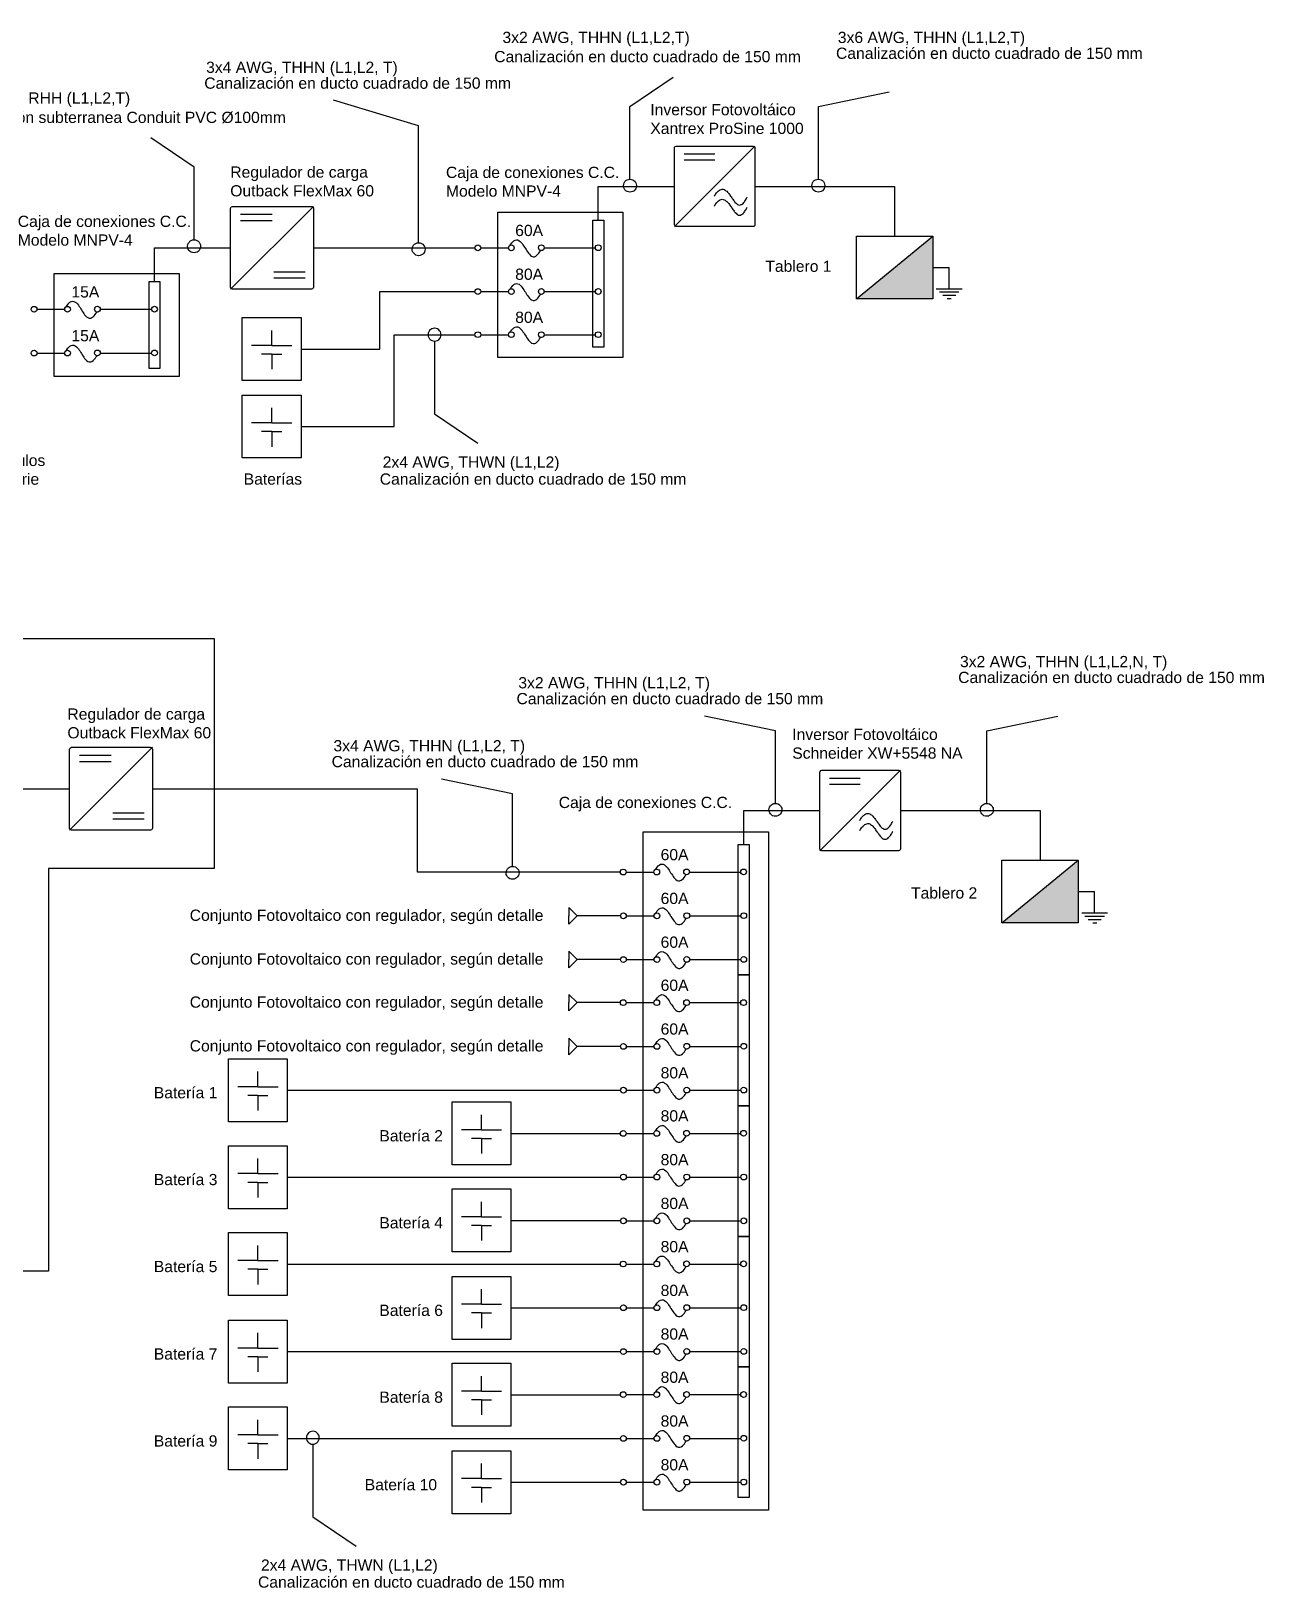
# Model space of a CAD drawing. Header units: millimetres. Extents: x 3770.3 to 3784.9, y 603.9 to 615.
# Drawn here: x 3776.09 to 3784.88, y 603.92 to 615.01 of the extents above; entities that cross this region are included whole.
import ezdxf
from ezdxf.enums import TextEntityAlignment as Align

# ---------------------------------------------------------------- set-up
doc = ezdxf.new("R2010")
doc.units = ezdxf.units.MM
doc.linetypes.add('ACAD_ISO03W100', pattern=[30, 12, -18])
doc.layers.add('A-SIMB GENERAL', color=6, linetype='Continuous')
doc.layers.add('A-TEXTO', color=4, linetype='Continuous')
doc.styles.get("Standard").update_dxf_attribs({"font": 'arial.ttf'})

# ---------------------------------------------------------------- blocks, each defined once
blk = doc.blocks.new('SIMBOLOGÍA TOMACORRIENTES$0$SIMBOLOGÍA TOMACORRIENTES$0$VARILLA DE TIERRA')
for p, q in [((-0.3, 0), (0.3, 0)), ((-0.225, -0.075), (0.225, -0.075)), ((-0.15, -0.15), (0.15, -0.15))]:
    blk.add_line(p, q)

msp = doc.modelspace()

# ---------------------------------------------------------------- hatches: boundary and pattern name
at = {"layer": 'A-SIMB GENERAL'}
h = msp.add_hatch(color=256, dxfattribs=at)
h.dxf.hatch_style = 1
h.paths.add_polyline_path([(3781.977, 613.106), (3782.521, 613.106), (3782.521, 613.553)])
h = msp.add_hatch(color=256, dxfattribs=at)
h.dxf.hatch_style = 1
h.paths.add_polyline_path([(3783.014, 608.657), (3783.558, 608.657), (3783.558, 609.104)])

# ---------------------------------------------------------------- linework, layer by layer
at = {"color": 3, "linetype": 'ACAD_ISO03W100'}
msp.add_lwpolyline([(3774.387, 606.176), (3770.251, 606.176), (3770.251, 610.685), (3777.397, 610.685), (3777.397, 609.046), (3776.217, 609.046), (3776.217, 606.176)], close=True, dxfattribs=at)
at = {"layer": 'A-SIMB GENERAL'}
for p, q in [((3781.253, 613.907), (3782.249, 613.907)), ((3782.249, 613.907), (3782.249, 613.553)), ((3781.977, 613.106), (3782.521, 613.553)), ((3778.105, 613.469), (3779.257, 613.469)), ((3779.298, 613.469), (3779.496, 613.469)), ((3779.75, 613.469), (3780.115, 613.469)), ((3778.579, 612.747), (3778.579, 613.157)), ((3778.579, 613.157), (3779.257, 613.157)), ((3779.298, 613.157), (3779.496, 613.157)), ((3779.75, 613.157), (3780.115, 613.157)), ((3776.133, 613.031), (3776.331, 613.031)), ((3776.586, 613.031), (3776.951, 613.031)), ((3777.808, 612.773), (3777.808, 612.88)), ((3778.681, 612.196), (3778.681, 612.85)), ((3778.681, 612.85), (3779.257, 612.85)), ((3779.298, 612.85), (3779.496, 612.85)), ((3779.75, 612.85), (3780.115, 612.85)), ((3776.133, 612.719), (3776.331, 612.719)), ((3776.586, 612.719), (3776.951, 612.719)), ((3777.808, 612.773), (3777.664, 612.773)), ((3777.808, 612.773), (3777.951, 612.773)), ((3778.017, 612.747), (3778.579, 612.747)), ((3777.808, 612.711), (3777.736, 612.711)), ((3777.808, 612.711), (3777.879, 612.711)), ((3777.808, 612.711), (3777.808, 612.603)), ((3777.808, 612.221), (3777.808, 612.329)), ((3777.808, 612.221), (3777.664, 612.221)), ((3777.808, 612.221), (3777.951, 612.221)), ((3778.017, 612.196), (3778.579, 612.196)), ((3778.579, 612.196), (3778.681, 612.196)), ((3777.808, 612.159), (3777.736, 612.159)), ((3777.808, 612.159), (3777.879, 612.159)), ((3777.808, 612.159), (3777.808, 612.051)), ((3776.957, 609.613), (3778.848, 609.613)), ((3778.848, 609.02), (3778.848, 609.613)), ((3782.29, 609.458), (3783.286, 609.458)), ((3783.286, 609.458), (3783.286, 609.104)), ((3783.014, 608.657), (3783.558, 609.104)), ((3780.293, 609.02), (3778.848, 609.02)), ((3780.334, 609.02), (3780.532, 609.02)), ((3780.787, 609.02), (3781.152, 609.02)), ((3779.986, 608.708), (3779.927, 608.767)), ((3779.927, 608.767), (3779.927, 608.708)), ((3779.986, 608.708), (3779.927, 608.649)), ((3779.927, 608.649), (3779.927, 608.708)), ((3780.294, 608.708), (3779.986, 608.708)), ((3780.335, 608.708), (3780.533, 608.708)), ((3780.788, 608.708), (3781.153, 608.708)), ((3779.986, 608.396), (3779.927, 608.455)), ((3779.927, 608.455), (3779.927, 608.396)), ((3779.986, 608.396), (3779.927, 608.337)), ((3779.927, 608.337), (3779.927, 608.396)), ((3780.294, 608.396), (3779.986, 608.396)), ((3780.335, 608.396), (3780.533, 608.396)), ((3780.788, 608.396), (3781.153, 608.396)), ((3779.986, 608.089), (3779.927, 608.147)), ((3779.927, 608.147), (3779.927, 608.089)), ((3779.986, 608.089), (3779.927, 608.03)), ((3779.927, 608.03), (3779.927, 608.089)), ((3780.294, 608.089), (3779.986, 608.089)), ((3780.334, 608.089), (3780.532, 608.089)), ((3780.787, 608.089), (3781.152, 608.089)), ((3779.986, 607.777), (3779.927, 607.836)), ((3779.927, 607.836), (3779.927, 607.777)), ((3779.986, 607.777), (3779.927, 607.718)), ((3779.927, 607.718), (3779.927, 607.777)), ((3780.294, 607.777), (3779.986, 607.777)), ((3780.335, 607.777), (3780.533, 607.777)), ((3780.788, 607.777), (3781.153, 607.777)), ((3777.709, 607.49), (3777.709, 607.597)), ((3777.709, 607.49), (3777.565, 607.49)), ((3777.709, 607.428), (3777.637, 607.428)), ((3777.709, 607.49), (3777.853, 607.49)), ((3777.709, 607.428), (3777.781, 607.428)), ((3777.709, 607.428), (3777.709, 607.32)), ((3777.918, 607.464), (3780.294, 607.464)), ((3780.335, 607.465), (3780.533, 607.465)), ((3780.788, 607.465), (3781.153, 607.465)), ((3779.304, 607.182), (3779.304, 607.29)), ((3779.304, 607.182), (3779.16, 607.182)), ((3779.304, 607.182), (3779.447, 607.182)), ((3779.304, 607.12), (3779.232, 607.12)), ((3779.304, 607.12), (3779.375, 607.12)), ((3779.304, 607.12), (3779.304, 607.013)), ((3779.513, 607.157), (3780.293, 607.157)), ((3780.334, 607.157), (3780.532, 607.157)), ((3780.787, 607.157), (3781.152, 607.157)), ((3777.709, 606.87), (3777.709, 606.978)), ((3777.709, 606.87), (3777.565, 606.87)), ((3777.709, 606.87), (3777.853, 606.87)), ((3777.918, 606.845), (3780.294, 606.845)), ((3780.335, 606.846), (3780.533, 606.846)), ((3780.788, 606.846), (3781.153, 606.846)), ((3777.709, 606.808), (3777.637, 606.808)), ((3777.709, 606.808), (3777.781, 606.808)), ((3777.709, 606.808), (3777.709, 606.701)), ((3779.304, 606.563), (3779.304, 606.67)), ((3779.304, 606.563), (3779.16, 606.563)), ((3779.304, 606.563), (3779.447, 606.563)), ((3779.513, 606.537), (3780.293, 606.537)), ((3780.335, 606.534), (3780.533, 606.534)), ((3780.788, 606.534), (3781.153, 606.534)), ((3779.304, 606.501), (3779.232, 606.501)), ((3779.304, 606.501), (3779.375, 606.501)), ((3779.304, 606.501), (3779.304, 606.393)), ((3777.709, 606.251), (3777.709, 606.358)), ((3777.709, 606.251), (3777.565, 606.251)), ((3777.709, 606.189), (3777.637, 606.189)), ((3777.709, 606.251), (3777.853, 606.251)), ((3777.709, 606.189), (3777.781, 606.189)), ((3777.709, 606.189), (3777.709, 606.081)), ((3777.918, 606.225), (3780.294, 606.225)), ((3780.334, 606.226), (3780.532, 606.226)), ((3780.787, 606.226), (3781.152, 606.226)), ((3779.304, 605.939), (3779.304, 606.047)), ((3779.304, 605.939), (3779.16, 605.939)), ((3779.304, 605.877), (3779.232, 605.877)), ((3779.304, 605.939), (3779.447, 605.939)), ((3779.304, 605.877), (3779.375, 605.877)), ((3779.304, 605.877), (3779.304, 605.769)), ((3779.513, 605.914), (3780.293, 605.914)), ((3780.335, 605.914), (3780.533, 605.914)), ((3780.788, 605.914), (3781.153, 605.914)), ((3777.709, 605.627), (3777.709, 605.735)), ((3777.709, 605.627), (3777.565, 605.627)), ((3777.709, 605.627), (3777.853, 605.627)), ((3777.709, 605.565), (3777.637, 605.565)), ((3777.709, 605.565), (3777.781, 605.565)), ((3777.709, 605.565), (3777.709, 605.458)), ((3777.918, 605.602), (3780.294, 605.602)), ((3780.335, 605.602), (3780.533, 605.602)), ((3780.788, 605.602), (3781.153, 605.602)), ((3779.304, 605.319), (3779.304, 605.427)), ((3779.304, 605.319), (3779.16, 605.319)), ((3779.304, 605.319), (3779.447, 605.319)), ((3779.513, 605.294), (3780.293, 605.294)), ((3780.334, 605.295), (3780.532, 605.295)), ((3780.787, 605.295), (3781.152, 605.295)), ((3779.304, 605.258), (3779.232, 605.258)), ((3779.304, 605.258), (3779.375, 605.258)), ((3779.304, 605.258), (3779.304, 605.15)), ((3777.709, 605.008), (3777.709, 605.115)), ((3777.709, 605.008), (3777.565, 605.008)), ((3777.709, 605.008), (3777.853, 605.008)), ((3777.918, 604.982), (3780.294, 604.982)), ((3780.335, 604.983), (3780.533, 604.983)), ((3780.788, 604.983), (3781.153, 604.983)), ((3777.709, 604.946), (3777.637, 604.946)), ((3777.709, 604.946), (3777.781, 604.946)), ((3777.709, 604.946), (3777.709, 604.838)), ((3779.304, 604.696), (3779.304, 604.803)), ((3779.304, 604.696), (3779.16, 604.696)), ((3779.304, 604.634), (3779.232, 604.634)), ((3779.304, 604.696), (3779.447, 604.696)), ((3779.304, 604.634), (3779.375, 604.634)), ((3779.304, 604.634), (3779.304, 604.526)), ((3779.513, 604.67), (3780.294, 604.67)), ((3780.335, 604.671), (3780.533, 604.671)), ((3780.788, 604.671), (3781.153, 604.671))]:
    msp.add_line(p, q, dxfattribs=at)
at = {"layer": 'A-SIMB GENERAL', "color": 250, "linetype": 'Continuous'}
for p, q in [((3782.521, 613.33), (3782.638, 613.33)), ((3782.638, 613.175), (3782.638, 613.33)), ((3783.558, 608.88), (3783.675, 608.88)), ((3783.675, 608.726), (3783.675, 608.88))]:
    msp.add_line(p, q, dxfattribs=at)
at = {"layer": 'A-SIMB GENERAL'}
for points in [[(3780.136, 613.666), (3780.136, 613.907), (3780.679, 613.907)], [(3780.097, 613.047), (3780.097, 613.666), (3780.175, 613.666), (3780.175, 613.047)], [(3776.972, 613.228), (3776.972, 613.469), (3777.514, 613.469)], [(3782.652, 613.105), (3782.624, 613.105)], [(3780.175, 613.047), (3780.175, 612.761), (3780.097, 612.761), (3780.097, 613.047)], [(3775.409, 609.372), (3775.409, 609.613), (3776.366, 609.613)], [(3781.173, 609.217), (3781.173, 609.458), (3781.716, 609.458)], [(3783.69, 608.656), (3783.661, 608.656)]]:
    msp.add_lwpolyline(points, dxfattribs=at)
for points in [[(3779.42, 613.723), (3780.312, 613.723), (3780.312, 612.687), (3779.42, 612.687)], [(3781.977, 613.553), (3782.521, 613.553), (3782.521, 613.106), (3781.977, 613.106)], [(3776.256, 613.285), (3777.148, 613.285), (3777.148, 612.552), (3776.256, 612.552)], [(3776.933, 613.228), (3777.01, 613.228), (3777.01, 612.609), (3776.933, 612.609)], [(3777.598, 612.972), (3778.017, 612.972), (3778.017, 612.523), (3777.598, 612.523)], [(3777.598, 612.42), (3778.017, 612.42), (3778.017, 611.971), (3777.598, 611.971)], [(3780.457, 609.307), (3781.349, 609.307), (3781.349, 604.471), (3780.457, 604.471)], [(3781.134, 609.217), (3781.212, 609.217), (3781.212, 608.286), (3781.134, 608.286)], [(3783.014, 609.104), (3783.558, 609.104), (3783.558, 608.657), (3783.014, 608.657)], [(3781.134, 608.286), (3781.212, 608.286), (3781.212, 607.354), (3781.134, 607.354)], [(3777.5, 607.689), (3777.918, 607.689), (3777.918, 607.24), (3777.5, 607.24)], [(3779.094, 607.381), (3779.513, 607.381), (3779.513, 606.932), (3779.094, 606.932)], [(3781.134, 607.354), (3781.212, 607.354), (3781.212, 606.423), (3781.134, 606.423)], [(3777.5, 607.069), (3777.918, 607.069), (3777.918, 606.62), (3777.5, 606.62)], [(3779.094, 606.762), (3779.513, 606.762), (3779.513, 606.313), (3779.094, 606.313)], [(3777.5, 606.45), (3777.918, 606.45), (3777.918, 606.001), (3777.5, 606.001)], [(3781.134, 606.423), (3781.212, 606.423), (3781.212, 605.492), (3781.134, 605.492)], [(3779.094, 606.138), (3779.513, 606.138), (3779.513, 605.689), (3779.094, 605.689)], [(3777.5, 605.826), (3777.918, 605.826), (3777.918, 605.377), (3777.5, 605.377)], [(3779.094, 605.519), (3779.513, 605.519), (3779.513, 605.07), (3779.094, 605.07)], [(3781.134, 605.492), (3781.212, 605.492), (3781.212, 604.561), (3781.134, 604.561)], [(3777.5, 605.207), (3777.918, 605.207), (3777.918, 604.758), (3777.5, 604.758)], [(3779.094, 604.895), (3779.513, 604.895), (3779.513, 604.446), (3779.094, 604.446)]]:
    msp.add_lwpolyline(points, close=True, dxfattribs=at)
for points in [[(3780.362, 613.958, 0), (3780.362, 614.476, 0), (3780.362, 614.476, 0), (3780.671, 614.685, 0)], [(3778.855, 613.505, 0), (3778.855, 614.339, 0), (3778.855, 614.339, 0), (3778.247, 614.522, 0)], [(3781.705, 613.958, 0), (3781.705, 614.476, 0), (3781.705, 614.476, 0), (3782.211, 614.581, 0)], [(3777.254, 613.526, 0), (3777.254, 614.044, 0), (3777.254, 614.044, 0), (3776.945, 614.252, 0)], [(3780.679, 613.62, 0), (3781.253, 614.194, 0)], [(3780.748, 614.14, 0), (3780.966, 614.14, 0)], [(3780.748, 614.096, 0), (3780.966, 614.096, 0)], [(3780.962, 613.837, 0), (3780.966, 613.843, 0), (3780.97, 613.849, 0), (3780.975, 613.855, 0), (3780.979, 613.86, 0), (3780.984, 613.866, 0), (3780.989, 613.871, 0), (3780.994, 613.876, 0), (3781, 613.88, 0), (3781.006, 613.883, 0), (3781.013, 613.885, 0), (3781.02, 613.886, 0), (3781.027, 613.886, 0), (3781.034, 613.884, 0), (3781.041, 613.88, 0), (3781.046, 613.876, 0), (3781.052, 613.872, 0), (3781.057, 613.866, 0), (3781.062, 613.861, 0), (3781.066, 613.856, 0), (3781.071, 613.85, 0), (3781.075, 613.844, 0), (3781.079, 613.838, 0), (3781.083, 613.832, 0), (3781.087, 613.826, 0), (3781.091, 613.82, 0), (3781.095, 613.815, 0), (3781.1, 613.809, 0), (3781.104, 613.803, 0), (3781.108, 613.797, 0), (3781.113, 613.792, 0), (3781.118, 613.787, 0), (3781.123, 613.782, 0), (3781.129, 613.778, 0), (3781.136, 613.775, 0), (3781.143, 613.774, 0), (3781.15, 613.775, 0), (3781.157, 613.777, 0), (3781.163, 613.781, 0), (3781.168, 613.786, 0), (3781.173, 613.791, 0), (3781.178, 613.797, 0), (3781.182, 613.802, 0), (3781.186, 613.808, 0), (3781.19, 613.815, 0), (3781.193, 613.821, 0), (3781.196, 613.827, 0), (3781.198, 613.831, 0)], [(3777.514, 613.174, 0), (3778.105, 613.764, 0)], [(3780.962, 613.765, 0), (3780.966, 613.771, 0), (3780.97, 613.777, 0), (3780.975, 613.783, 0), (3780.979, 613.789, 0), (3780.984, 613.794, 0), (3780.989, 613.799, 0), (3780.994, 613.804, 0), (3781, 613.808, 0), (3781.006, 613.811, 0), (3781.013, 613.814, 0), (3781.02, 613.815, 0), (3781.027, 613.814, 0), (3781.034, 613.812, 0), (3781.041, 613.809, 0), (3781.046, 613.804, 0), (3781.052, 613.8, 0), (3781.057, 613.795, 0), (3781.062, 613.789, 0), (3781.066, 613.784, 0), (3781.071, 613.778, 0), (3781.075, 613.772, 0), (3781.079, 613.766, 0), (3781.083, 613.761, 0), (3781.087, 613.755, 0), (3781.091, 613.749, 0), (3781.095, 613.743, 0), (3781.1, 613.737, 0), (3781.104, 613.731, 0), (3781.108, 613.726, 0), (3781.113, 613.72, 0), (3781.118, 613.715, 0), (3781.123, 613.71, 0), (3781.129, 613.706, 0), (3781.136, 613.703, 0), (3781.143, 613.702, 0), (3781.15, 613.703, 0), (3781.157, 613.706, 0), (3781.163, 613.709, 0), (3781.168, 613.714, 0), (3781.173, 613.719, 0), (3781.178, 613.725, 0), (3781.182, 613.731, 0), (3781.186, 613.737, 0), (3781.19, 613.743, 0), (3781.193, 613.749, 0), (3781.196, 613.755, 0), (3781.198, 613.759, 0)], [(3777.585, 613.708, 0), (3777.81, 613.708, 0)], [(3777.585, 613.664, 0), (3777.81, 613.664, 0)], [(3779.508, 613.487, 0), (3779.513, 613.496, 0), (3779.519, 613.504, 0), (3779.526, 613.512, 0), (3779.534, 613.518, 0), (3779.543, 613.524, 0), (3779.552, 613.526, 0), (3779.563, 613.525, 0), (3779.572, 613.52, 0), (3779.58, 613.514, 0), (3779.587, 613.507, 0), (3779.593, 613.499, 0), (3779.599, 613.49, 0), (3779.605, 613.482, 0), (3779.61, 613.473, 0), (3779.616, 613.464, 0), (3779.621, 613.456, 0), (3779.627, 613.447, 0), (3779.633, 613.439, 0), (3779.639, 613.43, 0), (3779.645, 613.423, 0), (3779.653, 613.415, 0), (3779.661, 613.41, 0), (3779.671, 613.406, 0), (3779.681, 613.406, 0), (3779.69, 613.41, 0), (3779.699, 613.416, 0), (3779.706, 613.423, 0), (3779.712, 613.431, 0), (3779.718, 613.439, 0), (3779.724, 613.448, 0), (3779.726, 613.451, 0)], [(3777.823, 613.299, 0), (3778.047, 613.299, 0)], [(3777.823, 613.254, 0), (3778.047, 613.254, 0)], [(3779.508, 613.175, 0), (3779.513, 613.184, 0), (3779.519, 613.192, 0), (3779.526, 613.2, 0), (3779.534, 613.207, 0), (3779.543, 613.212, 0), (3779.552, 613.214, 0), (3779.563, 613.213, 0), (3779.572, 613.209, 0), (3779.58, 613.202, 0), (3779.587, 613.195, 0), (3779.593, 613.187, 0), (3779.599, 613.178, 0), (3779.605, 613.17, 0), (3779.61, 613.161, 0), (3779.616, 613.153, 0), (3779.621, 613.144, 0), (3779.627, 613.135, 0), (3779.633, 613.127, 0), (3779.639, 613.119, 0), (3779.645, 613.111, 0), (3779.653, 613.104, 0), (3779.661, 613.098, 0), (3779.671, 613.094, 0), (3779.681, 613.094, 0), (3779.69, 613.098, 0), (3779.699, 613.104, 0), (3779.706, 613.111, 0), (3779.712, 613.119, 0), (3779.718, 613.127, 0), (3779.724, 613.136, 0), (3779.726, 613.139, 0)], [(3776.343, 613.049, 0), (3776.349, 613.058, 0), (3776.355, 613.066, 0), (3776.362, 613.074, 0), (3776.369, 613.081, 0), (3776.378, 613.086, 0), (3776.388, 613.088, 0), (3776.398, 613.087, 0), (3776.407, 613.082, 0), (3776.415, 613.076, 0), (3776.423, 613.069, 0), (3776.429, 613.061, 0), (3776.435, 613.052, 0), (3776.441, 613.044, 0), (3776.446, 613.035, 0), (3776.452, 613.026, 0), (3776.457, 613.018, 0), (3776.463, 613.009, 0), (3776.468, 613.001, 0), (3776.474, 612.992, 0), (3776.481, 612.985, 0), (3776.488, 612.977, 0), (3776.497, 612.972, 0), (3776.506, 612.968, 0), (3776.517, 612.968, 0), (3776.526, 612.972, 0), (3776.534, 612.978, 0), (3776.542, 612.985, 0), (3776.548, 612.993, 0), (3776.554, 613.001, 0), (3776.56, 613.01, 0), (3776.561, 613.013, 0)], [(3779.508, 612.868, 0), (3779.513, 612.876, 0), (3779.519, 612.885, 0), (3779.526, 612.892, 0), (3779.534, 612.899, 0), (3779.543, 612.904, 0), (3779.552, 612.907, 0), (3779.563, 612.905, 0), (3779.572, 612.901, 0), (3779.58, 612.895, 0), (3779.587, 612.887, 0), (3779.593, 612.879, 0), (3779.599, 612.871, 0), (3779.605, 612.862, 0), (3779.61, 612.854, 0), (3779.616, 612.845, 0), (3779.621, 612.836, 0), (3779.627, 612.828, 0), (3779.633, 612.819, 0), (3779.639, 612.811, 0), (3779.645, 612.803, 0), (3779.653, 612.796, 0), (3779.661, 612.79, 0), (3779.671, 612.787, 0), (3779.681, 612.787, 0), (3779.69, 612.79, 0), (3779.699, 612.796, 0), (3779.706, 612.804, 0), (3779.712, 612.811, 0), (3779.718, 612.82, 0), (3779.724, 612.829, 0), (3779.726, 612.832, 0)], [(3776.343, 612.737, 0), (3776.349, 612.746, 0), (3776.355, 612.754, 0), (3776.362, 612.762, 0), (3776.369, 612.769, 0), (3776.378, 612.774, 0), (3776.388, 612.776, 0), (3776.398, 612.775, 0), (3776.407, 612.771, 0), (3776.415, 612.764, 0), (3776.423, 612.757, 0), (3776.429, 612.749, 0), (3776.435, 612.74, 0), (3776.441, 612.732, 0), (3776.446, 612.723, 0), (3776.452, 612.715, 0), (3776.457, 612.706, 0), (3776.463, 612.697, 0), (3776.468, 612.689, 0), (3776.474, 612.681, 0), (3776.481, 612.673, 0), (3776.488, 612.666, 0), (3776.497, 612.66, 0), (3776.506, 612.656, 0), (3776.517, 612.656, 0), (3776.526, 612.66, 0), (3776.534, 612.666, 0), (3776.542, 612.673, 0), (3776.548, 612.681, 0), (3776.554, 612.689, 0), (3776.56, 612.698, 0), (3776.561, 612.701, 0)], [(3778.969, 612.804, 0), (3778.969, 612.285, 0), (3778.969, 612.285, 0), (3779.278, 612.077, 0)], [(3781.399, 609.509, 0), (3781.399, 610.027, 0), (3781.399, 610.027, 0), (3780.893, 610.132, 0)], [(3782.906, 609.509, 0), (3782.906, 610.027, 0), (3782.906, 610.027, 0), (3783.412, 610.132, 0)], [(3776.366, 609.318, 0), (3776.957, 609.909, 0)], [(3776.437, 609.852, 0), (3776.662, 609.852, 0)], [(3776.437, 609.808, 0), (3776.662, 609.808, 0)], [(3781.716, 609.171, 0), (3782.29, 609.745, 0)], [(3779.525, 609.06, 0), (3779.525, 609.578, 0), (3779.525, 609.578, 0), (3779.019, 609.683, 0)], [(3781.785, 609.69, 0), (3782.003, 609.69, 0)], [(3781.785, 609.647, 0), (3782.003, 609.647, 0)], [(3776.675, 609.443, 0), (3776.899, 609.443, 0)], [(3776.675, 609.399, 0), (3776.899, 609.399, 0)], [(3782, 609.388, 0), (3782.004, 609.394, 0), (3782.008, 609.4, 0), (3782.012, 609.406, 0), (3782.016, 609.411, 0), (3782.021, 609.417, 0), (3782.026, 609.422, 0), (3782.032, 609.426, 0), (3782.037, 609.431, 0), (3782.044, 609.434, 0), (3782.051, 609.436, 0), (3782.058, 609.437, 0), (3782.065, 609.437, 0), (3782.072, 609.434, 0), (3782.078, 609.431, 0), (3782.084, 609.427, 0), (3782.089, 609.422, 0), (3782.094, 609.417, 0), (3782.099, 609.412, 0), (3782.104, 609.406, 0), (3782.108, 609.401, 0), (3782.112, 609.395, 0), (3782.116, 609.389, 0), (3782.121, 609.383, 0), (3782.125, 609.377, 0), (3782.129, 609.371, 0), (3782.133, 609.365, 0), (3782.137, 609.36, 0), (3782.141, 609.354, 0), (3782.146, 609.348, 0), (3782.15, 609.343, 0), (3782.155, 609.338, 0), (3782.161, 609.333, 0), (3782.167, 609.329, 0), (3782.173, 609.326, 0), (3782.18, 609.325, 0), (3782.188, 609.326, 0), (3782.194, 609.328, 0), (3782.2, 609.332, 0), (3782.206, 609.337, 0), (3782.211, 609.342, 0), (3782.215, 609.347, 0), (3782.219, 609.353, 0), (3782.223, 609.359, 0), (3782.227, 609.365, 0), (3782.231, 609.372, 0), (3782.234, 609.378, 0), (3782.236, 609.382, 0)], [(3782, 609.316, 0), (3782.004, 609.322, 0), (3782.008, 609.328, 0), (3782.012, 609.334, 0), (3782.016, 609.339, 0), (3782.021, 609.345, 0), (3782.026, 609.35, 0), (3782.032, 609.355, 0), (3782.037, 609.359, 0), (3782.044, 609.362, 0), (3782.051, 609.364, 0), (3782.058, 609.365, 0), (3782.065, 609.365, 0), (3782.072, 609.363, 0), (3782.078, 609.359, 0), (3782.084, 609.355, 0), (3782.089, 609.351, 0), (3782.094, 609.346, 0), (3782.099, 609.34, 0), (3782.104, 609.335, 0), (3782.108, 609.329, 0), (3782.112, 609.323, 0), (3782.116, 609.317, 0), (3782.121, 609.311, 0), (3782.125, 609.305, 0), (3782.129, 609.3, 0), (3782.133, 609.294, 0), (3782.137, 609.288, 0), (3782.141, 609.282, 0), (3782.146, 609.276, 0), (3782.15, 609.271, 0), (3782.155, 609.266, 0), (3782.161, 609.261, 0), (3782.167, 609.257, 0), (3782.173, 609.254, 0), (3782.18, 609.253, 0), (3782.188, 609.254, 0), (3782.194, 609.256, 0), (3782.2, 609.26, 0), (3782.206, 609.265, 0), (3782.211, 609.27, 0), (3782.215, 609.276, 0), (3782.219, 609.281, 0), (3782.223, 609.287, 0), (3782.227, 609.294, 0), (3782.231, 609.3, 0), (3782.234, 609.306, 0), (3782.236, 609.31, 0)], [(3780.544, 609.038, 0), (3780.55, 609.047, 0), (3780.556, 609.055, 0), (3780.563, 609.063, 0), (3780.57, 609.069, 0), (3780.579, 609.075, 0), (3780.589, 609.077, 0), (3780.599, 609.076, 0), (3780.608, 609.071, 0), (3780.616, 609.065, 0), (3780.623, 609.057, 0), (3780.63, 609.049, 0), (3780.636, 609.041, 0), (3780.642, 609.033, 0), (3780.647, 609.024, 0), (3780.652, 609.015, 0), (3780.658, 609.007, 0), (3780.664, 608.998, 0), (3780.669, 608.989, 0), (3780.675, 608.981, 0), (3780.682, 608.973, 0), (3780.689, 608.966, 0), (3780.698, 608.96, 0), (3780.707, 608.957, 0), (3780.717, 608.957, 0), (3780.727, 608.961, 0), (3780.735, 608.967, 0), (3780.743, 608.974, 0), (3780.749, 608.982, 0), (3780.755, 608.99, 0), (3780.76, 608.999, 0), (3780.762, 609.002, 0)], [(3780.545, 608.726, 0), (3780.551, 608.735, 0), (3780.557, 608.743, 0), (3780.564, 608.751, 0), (3780.571, 608.757, 0), (3780.58, 608.763, 0), (3780.59, 608.765, 0), (3780.6, 608.764, 0), (3780.609, 608.759, 0), (3780.617, 608.753, 0), (3780.624, 608.746, 0), (3780.631, 608.738, 0), (3780.637, 608.729, 0), (3780.642, 608.721, 0), (3780.648, 608.712, 0), (3780.653, 608.703, 0), (3780.659, 608.695, 0), (3780.664, 608.686, 0), (3780.67, 608.678, 0), (3780.676, 608.669, 0), (3780.683, 608.662, 0), (3780.69, 608.654, 0), (3780.699, 608.648, 0), (3780.708, 608.645, 0), (3780.718, 608.645, 0), (3780.728, 608.649, 0), (3780.736, 608.655, 0), (3780.743, 608.662, 0), (3780.75, 608.67, 0), (3780.756, 608.678, 0), (3780.761, 608.687, 0), (3780.763, 608.69, 0)], [(3780.545, 608.414, 0), (3780.551, 608.423, 0), (3780.557, 608.431, 0), (3780.564, 608.439, 0), (3780.571, 608.446, 0), (3780.58, 608.451, 0), (3780.59, 608.453, 0), (3780.6, 608.452, 0), (3780.609, 608.447, 0), (3780.617, 608.441, 0), (3780.624, 608.434, 0), (3780.631, 608.426, 0), (3780.637, 608.417, 0), (3780.642, 608.409, 0), (3780.648, 608.4, 0), (3780.653, 608.392, 0), (3780.659, 608.383, 0), (3780.664, 608.374, 0), (3780.67, 608.366, 0), (3780.676, 608.358, 0), (3780.683, 608.35, 0), (3780.69, 608.343, 0), (3780.699, 608.337, 0), (3780.708, 608.333, 0), (3780.718, 608.333, 0), (3780.728, 608.337, 0), (3780.736, 608.343, 0), (3780.743, 608.35, 0), (3780.75, 608.358, 0), (3780.756, 608.366, 0), (3780.761, 608.375, 0), (3780.763, 608.378, 0)], [(3780.544, 608.107, 0), (3780.55, 608.115, 0), (3780.556, 608.124, 0), (3780.563, 608.131, 0), (3780.57, 608.138, 0), (3780.579, 608.143, 0), (3780.589, 608.146, 0), (3780.599, 608.144, 0), (3780.608, 608.14, 0), (3780.616, 608.134, 0), (3780.623, 608.126, 0), (3780.63, 608.118, 0), (3780.636, 608.11, 0), (3780.642, 608.101, 0), (3780.647, 608.093, 0), (3780.652, 608.084, 0), (3780.658, 608.075, 0), (3780.664, 608.067, 0), (3780.669, 608.058, 0), (3780.675, 608.05, 0), (3780.682, 608.042, 0), (3780.689, 608.035, 0), (3780.698, 608.029, 0), (3780.707, 608.026, 0), (3780.717, 608.026, 0), (3780.727, 608.029, 0), (3780.735, 608.035, 0), (3780.743, 608.042, 0), (3780.749, 608.05, 0), (3780.755, 608.059, 0), (3780.76, 608.067, 0), (3780.762, 608.071, 0)], [(3780.545, 607.795, 0), (3780.551, 607.804, 0), (3780.557, 607.812, 0), (3780.564, 607.819, 0), (3780.571, 607.826, 0), (3780.58, 607.831, 0), (3780.59, 607.834, 0), (3780.6, 607.833, 0), (3780.609, 607.828, 0), (3780.617, 607.822, 0), (3780.624, 607.814, 0), (3780.631, 607.806, 0), (3780.637, 607.798, 0), (3780.642, 607.789, 0), (3780.648, 607.781, 0), (3780.653, 607.772, 0), (3780.659, 607.763, 0), (3780.664, 607.755, 0), (3780.67, 607.746, 0), (3780.676, 607.738, 0), (3780.683, 607.73, 0), (3780.69, 607.723, 0), (3780.699, 607.717, 0), (3780.708, 607.714, 0), (3780.718, 607.714, 0), (3780.728, 607.717, 0), (3780.736, 607.723, 0), (3780.743, 607.731, 0), (3780.75, 607.739, 0), (3780.756, 607.747, 0), (3780.761, 607.756, 0), (3780.763, 607.759, 0)], [(3780.545, 607.483, 0), (3780.551, 607.492, 0), (3780.557, 607.5, 0), (3780.564, 607.508, 0), (3780.571, 607.514, 0), (3780.58, 607.52, 0), (3780.59, 607.522, 0), (3780.6, 607.521, 0), (3780.609, 607.516, 0), (3780.617, 607.51, 0), (3780.624, 607.502, 0), (3780.631, 607.494, 0), (3780.637, 607.486, 0), (3780.642, 607.478, 0), (3780.648, 607.469, 0), (3780.653, 607.46, 0), (3780.659, 607.452, 0), (3780.664, 607.443, 0), (3780.67, 607.434, 0), (3780.676, 607.426, 0), (3780.683, 607.418, 0), (3780.69, 607.411, 0), (3780.699, 607.405, 0), (3780.708, 607.402, 0), (3780.718, 607.402, 0), (3780.728, 607.406, 0), (3780.736, 607.412, 0), (3780.743, 607.419, 0), (3780.75, 607.427, 0), (3780.756, 607.435, 0), (3780.761, 607.444, 0), (3780.763, 607.447, 0)], [(3780.544, 607.176, 0), (3780.55, 607.184, 0), (3780.556, 607.192, 0), (3780.563, 607.2, 0), (3780.57, 607.207, 0), (3780.579, 607.212, 0), (3780.589, 607.214, 0), (3780.599, 607.213, 0), (3780.608, 607.209, 0), (3780.616, 607.202, 0), (3780.623, 607.195, 0), (3780.63, 607.187, 0), (3780.636, 607.179, 0), (3780.642, 607.17, 0), (3780.647, 607.161, 0), (3780.652, 607.153, 0), (3780.658, 607.144, 0), (3780.664, 607.135, 0), (3780.669, 607.127, 0), (3780.675, 607.119, 0), (3780.682, 607.111, 0), (3780.689, 607.104, 0), (3780.698, 607.098, 0), (3780.707, 607.094, 0), (3780.717, 607.094, 0), (3780.727, 607.098, 0), (3780.735, 607.104, 0), (3780.743, 607.111, 0), (3780.749, 607.119, 0), (3780.755, 607.128, 0), (3780.76, 607.136, 0), (3780.762, 607.139, 0)], [(3780.545, 606.864, 0), (3780.551, 606.872, 0), (3780.557, 606.88, 0), (3780.564, 606.888, 0), (3780.571, 606.895, 0), (3780.58, 606.9, 0), (3780.59, 606.903, 0), (3780.6, 606.901, 0), (3780.609, 606.897, 0), (3780.617, 606.89, 0), (3780.624, 606.883, 0), (3780.631, 606.875, 0), (3780.637, 606.867, 0), (3780.642, 606.858, 0), (3780.648, 606.85, 0), (3780.653, 606.841, 0), (3780.659, 606.832, 0), (3780.664, 606.824, 0), (3780.67, 606.815, 0), (3780.676, 606.807, 0), (3780.683, 606.799, 0), (3780.69, 606.792, 0), (3780.699, 606.786, 0), (3780.708, 606.782, 0), (3780.718, 606.783, 0), (3780.728, 606.786, 0), (3780.736, 606.792, 0), (3780.743, 606.799, 0), (3780.75, 606.807, 0), (3780.756, 606.816, 0), (3780.761, 606.824, 0), (3780.763, 606.827, 0)], [(3780.545, 606.552, 0), (3780.551, 606.56, 0), (3780.557, 606.569, 0), (3780.564, 606.576, 0), (3780.571, 606.583, 0), (3780.58, 606.588, 0), (3780.59, 606.591, 0), (3780.6, 606.589, 0), (3780.609, 606.585, 0), (3780.617, 606.579, 0), (3780.624, 606.571, 0), (3780.631, 606.563, 0), (3780.637, 606.555, 0), (3780.642, 606.546, 0), (3780.648, 606.538, 0), (3780.653, 606.529, 0), (3780.659, 606.52, 0), (3780.664, 606.512, 0), (3780.67, 606.503, 0), (3780.676, 606.495, 0), (3780.683, 606.487, 0), (3780.69, 606.48, 0), (3780.699, 606.474, 0), (3780.708, 606.471, 0), (3780.718, 606.471, 0), (3780.728, 606.474, 0), (3780.736, 606.48, 0), (3780.743, 606.488, 0), (3780.75, 606.495, 0), (3780.756, 606.504, 0), (3780.761, 606.513, 0), (3780.763, 606.516, 0)], [(3780.544, 606.244, 0), (3780.55, 606.253, 0), (3780.556, 606.261, 0), (3780.563, 606.269, 0), (3780.57, 606.276, 0), (3780.579, 606.281, 0), (3780.589, 606.283, 0), (3780.599, 606.282, 0), (3780.608, 606.277, 0), (3780.616, 606.271, 0), (3780.623, 606.264, 0), (3780.63, 606.256, 0), (3780.636, 606.247, 0), (3780.642, 606.239, 0), (3780.647, 606.23, 0), (3780.652, 606.221, 0), (3780.658, 606.213, 0), (3780.664, 606.204, 0), (3780.669, 606.196, 0), (3780.675, 606.187, 0), (3780.682, 606.18, 0), (3780.689, 606.172, 0), (3780.698, 606.167, 0), (3780.707, 606.163, 0), (3780.717, 606.163, 0), (3780.727, 606.167, 0), (3780.735, 606.173, 0), (3780.743, 606.18, 0), (3780.749, 606.188, 0), (3780.755, 606.196, 0), (3780.76, 606.205, 0), (3780.762, 606.208, 0)], [(3780.545, 605.932, 0), (3780.551, 605.941, 0), (3780.557, 605.949, 0), (3780.564, 605.957, 0), (3780.571, 605.964, 0), (3780.58, 605.969, 0), (3780.59, 605.971, 0), (3780.6, 605.97, 0), (3780.609, 605.966, 0), (3780.617, 605.959, 0), (3780.624, 605.952, 0), (3780.631, 605.944, 0), (3780.637, 605.935, 0), (3780.642, 605.927, 0), (3780.648, 605.918, 0), (3780.653, 605.91, 0), (3780.659, 605.901, 0), (3780.664, 605.892, 0), (3780.67, 605.884, 0), (3780.676, 605.876, 0), (3780.683, 605.868, 0), (3780.69, 605.861, 0), (3780.699, 605.855, 0), (3780.708, 605.851, 0), (3780.718, 605.851, 0), (3780.728, 605.855, 0), (3780.736, 605.861, 0), (3780.743, 605.868, 0), (3780.75, 605.876, 0), (3780.756, 605.884, 0), (3780.761, 605.893, 0), (3780.763, 605.896, 0)], [(3780.545, 605.621, 0), (3780.551, 605.629, 0), (3780.557, 605.637, 0), (3780.564, 605.645, 0), (3780.571, 605.652, 0), (3780.58, 605.657, 0), (3780.59, 605.66, 0), (3780.6, 605.658, 0), (3780.609, 605.654, 0), (3780.617, 605.647, 0), (3780.624, 605.64, 0), (3780.631, 605.632, 0), (3780.637, 605.624, 0), (3780.642, 605.615, 0), (3780.648, 605.606, 0), (3780.653, 605.598, 0), (3780.659, 605.589, 0), (3780.664, 605.58, 0), (3780.67, 605.572, 0), (3780.676, 605.564, 0), (3780.683, 605.556, 0), (3780.69, 605.549, 0), (3780.699, 605.543, 0), (3780.708, 605.539, 0), (3780.718, 605.539, 0), (3780.728, 605.543, 0), (3780.736, 605.549, 0), (3780.743, 605.556, 0), (3780.75, 605.564, 0), (3780.756, 605.573, 0), (3780.761, 605.581, 0), (3780.763, 605.584, 0)], [(3780.544, 605.313, 0), (3780.55, 605.322, 0), (3780.556, 605.33, 0), (3780.563, 605.337, 0), (3780.57, 605.344, 0), (3780.579, 605.35, 0), (3780.589, 605.352, 0), (3780.599, 605.351, 0), (3780.608, 605.346, 0), (3780.616, 605.34, 0), (3780.623, 605.332, 0), (3780.63, 605.324, 0), (3780.636, 605.316, 0), (3780.642, 605.307, 0), (3780.647, 605.299, 0), (3780.652, 605.29, 0), (3780.658, 605.281, 0), (3780.664, 605.273, 0), (3780.669, 605.264, 0), (3780.675, 605.256, 0), (3780.682, 605.248, 0), (3780.689, 605.241, 0), (3780.698, 605.235, 0), (3780.707, 605.232, 0), (3780.717, 605.232, 0), (3780.727, 605.236, 0), (3780.735, 605.242, 0), (3780.743, 605.249, 0), (3780.749, 605.257, 0), (3780.755, 605.265, 0), (3780.76, 605.274, 0), (3780.762, 605.277, 0)], [(3780.545, 605.001, 0), (3780.551, 605.01, 0), (3780.557, 605.018, 0), (3780.564, 605.026, 0), (3780.571, 605.032, 0), (3780.58, 605.038, 0), (3780.59, 605.04, 0), (3780.6, 605.039, 0), (3780.609, 605.034, 0), (3780.617, 605.028, 0), (3780.624, 605.02, 0), (3780.631, 605.012, 0), (3780.637, 605.004, 0), (3780.642, 604.996, 0), (3780.648, 604.987, 0), (3780.653, 604.978, 0), (3780.659, 604.97, 0), (3780.664, 604.961, 0), (3780.67, 604.953, 0), (3780.676, 604.944, 0), (3780.683, 604.937, 0), (3780.69, 604.929, 0), (3780.699, 604.923, 0), (3780.708, 604.92, 0), (3780.718, 604.92, 0), (3780.728, 604.924, 0), (3780.736, 604.93, 0), (3780.743, 604.937, 0), (3780.75, 604.945, 0), (3780.756, 604.953, 0), (3780.761, 604.962, 0), (3780.763, 604.965, 0)], [(3778.101, 604.941, 0), (3778.101, 604.423, 0), (3778.101, 604.423, 0), (3778.41, 604.215, 0)], [(3780.545, 604.689, 0), (3780.551, 604.698, 0), (3780.557, 604.706, 0), (3780.564, 604.714, 0), (3780.571, 604.721, 0), (3780.58, 604.726, 0), (3780.59, 604.728, 0), (3780.6, 604.727, 0), (3780.609, 604.722, 0), (3780.617, 604.716, 0), (3780.624, 604.709, 0), (3780.631, 604.701, 0), (3780.637, 604.692, 0), (3780.642, 604.684, 0), (3780.648, 604.675, 0), (3780.653, 604.666, 0), (3780.659, 604.658, 0), (3780.664, 604.649, 0), (3780.67, 604.641, 0), (3780.676, 604.632, 0), (3780.683, 604.625, 0), (3780.69, 604.618, 0), (3780.699, 604.612, 0), (3780.708, 604.608, 0), (3780.718, 604.608, 0), (3780.728, 604.612, 0), (3780.736, 604.618, 0), (3780.743, 604.625, 0), (3780.75, 604.633, 0), (3780.756, 604.641, 0), (3780.761, 604.65, 0), (3780.763, 604.653, 0)]]:
    msp.add_polyline3d(points, dxfattribs=at)
for points in [[(3780.693, 613.62, 0), (3780.686, 613.622, 0), (3780.681, 613.627, 0), (3780.679, 613.633, 0), (3780.679, 613.634, 0), (3780.679, 613.634, 0), (3780.679, 614.18, 0), (3780.679, 614.18, 0), (3780.68, 614.187, 0), (3780.685, 614.192, 0), (3780.692, 614.194, 0), (3780.693, 614.194, 0), (3780.693, 614.194, 0), (3781.238, 614.194, 0), (3781.238, 614.194, 0), (3781.245, 614.192, 0), (3781.251, 614.187, 0), (3781.253, 614.181, 0), (3781.253, 614.18, 0), (3781.253, 614.18, 0), (3781.253, 613.634, 0), (3781.253, 613.634, 0), (3781.251, 613.627, 0), (3781.246, 613.622, 0), (3781.239, 613.62, 0), (3781.238, 613.62, 0), (3781.238, 613.62, 0), (3780.693, 613.62, 0)], [(3780.316, 613.912, 0), (3780.317, 613.922, 0), (3780.32, 613.932, 0), (3780.325, 613.941, 0), (3780.333, 613.948, 0), (3780.341, 613.953, 0), (3780.351, 613.957, 0), (3780.361, 613.958, 0), (3780.362, 613.958, 0), (3780.362, 613.958, 0), (3780.372, 613.957, 0), (3780.382, 613.954, 0), (3780.39, 613.948, 0), (3780.398, 613.941, 0), (3780.403, 613.933, 0), (3780.407, 613.923, 0), (3780.408, 613.913, 0), (3780.408, 613.912, 0), (3780.408, 613.912, 0), (3780.407, 613.902, 0), (3780.403, 613.892, 0), (3780.398, 613.884, 0), (3780.391, 613.876, 0), (3780.382, 613.871, 0), (3780.373, 613.867, 0), (3780.362, 613.866, 0), (3780.362, 613.866, 0), (3780.362, 613.866, 0), (3780.352, 613.867, 0), (3780.342, 613.87, 0), (3780.333, 613.876, 0), (3780.326, 613.883, 0), (3780.32, 613.892, 0), (3780.317, 613.901, 0), (3780.316, 613.911, 0), (3780.316, 613.912, 0)], [(3781.659, 613.912, 0), (3781.66, 613.922, 0), (3781.664, 613.932, 0), (3781.669, 613.941, 0), (3781.676, 613.948, 0), (3781.685, 613.953, 0), (3781.694, 613.957, 0), (3781.704, 613.958, 0), (3781.705, 613.958, 0), (3781.705, 613.958, 0), (3781.715, 613.957, 0), (3781.725, 613.954, 0), (3781.734, 613.948, 0), (3781.741, 613.941, 0), (3781.747, 613.933, 0), (3781.75, 613.923, 0), (3781.751, 613.913, 0), (3781.751, 613.912, 0), (3781.751, 613.912, 0), (3781.75, 613.902, 0), (3781.747, 613.892, 0), (3781.741, 613.884, 0), (3781.734, 613.876, 0), (3781.726, 613.871, 0), (3781.716, 613.867, 0), (3781.706, 613.866, 0), (3781.705, 613.866, 0), (3781.705, 613.866, 0), (3781.695, 613.867, 0), (3781.685, 613.87, 0), (3781.677, 613.876, 0), (3781.669, 613.883, 0), (3781.664, 613.892, 0), (3781.66, 613.901, 0), (3781.659, 613.911, 0), (3781.659, 613.912, 0)], [(3777.529, 613.174, 0), (3777.522, 613.176, 0), (3777.517, 613.181, 0), (3777.514, 613.188, 0), (3777.514, 613.189, 0), (3777.514, 613.189, 0), (3777.514, 613.75, 0), (3777.514, 613.75, 0), (3777.516, 613.757, 0), (3777.521, 613.762, 0), (3777.528, 613.764, 0), (3777.529, 613.764, 0), (3777.529, 613.764, 0), (3778.09, 613.764, 0), (3778.09, 613.764, 0), (3778.097, 613.763, 0), (3778.103, 613.758, 0), (3778.105, 613.751, 0), (3778.105, 613.75, 0), (3778.105, 613.75, 0), (3778.105, 613.189, 0), (3778.105, 613.189, 0), (3778.103, 613.182, 0), (3778.098, 613.176, 0), (3778.091, 613.174, 0), (3778.09, 613.174, 0), (3778.09, 613.174, 0), (3777.529, 613.174, 0)], [(3777.208, 613.48, 0), (3777.209, 613.49, 0), (3777.212, 613.5, 0), (3777.218, 613.508, 0), (3777.225, 613.516, 0), (3777.234, 613.521, 0), (3777.243, 613.525, 0), (3777.253, 613.526, 0), (3777.254, 613.526, 0), (3777.254, 613.526, 0), (3777.264, 613.525, 0), (3777.274, 613.521, 0), (3777.283, 613.516, 0), (3777.29, 613.509, 0), (3777.295, 613.5, 0), (3777.299, 613.491, 0), (3777.3, 613.48, 0), (3777.3, 613.48, 0), (3777.3, 613.48, 0), (3777.299, 613.47, 0), (3777.296, 613.46, 0), (3777.29, 613.451, 0), (3777.283, 613.444, 0), (3777.275, 613.438, 0), (3777.265, 613.435, 0), (3777.255, 613.434, 0), (3777.254, 613.434, 0), (3777.254, 613.434, 0), (3777.244, 613.435, 0), (3777.234, 613.438, 0), (3777.226, 613.443, 0), (3777.218, 613.451, 0), (3777.213, 613.459, 0), (3777.209, 613.469, 0), (3777.208, 613.479, 0), (3777.208, 613.48, 0)], [(3778.809, 613.459, 0), (3778.81, 613.469, 0), (3778.814, 613.479, 0), (3778.819, 613.487, 0), (3778.826, 613.495, 0), (3778.835, 613.5, 0), (3778.844, 613.504, 0), (3778.855, 613.505, 0), (3778.855, 613.505, 0), (3778.855, 613.505, 0), (3778.865, 613.504, 0), (3778.875, 613.501, 0), (3778.884, 613.495, 0), (3778.891, 613.488, 0), (3778.897, 613.479, 0), (3778.9, 613.47, 0), (3778.901, 613.46, 0), (3778.901, 613.459, 0), (3778.901, 613.459, 0), (3778.9, 613.449, 0), (3778.897, 613.439, 0), (3778.892, 613.43, 0), (3778.884, 613.423, 0), (3778.876, 613.418, 0), (3778.866, 613.414, 0), (3778.856, 613.413, 0), (3778.855, 613.413, 0), (3778.855, 613.413, 0), (3778.845, 613.414, 0), (3778.835, 613.417, 0), (3778.827, 613.423, 0), (3778.82, 613.43, 0), (3778.814, 613.438, 0), (3778.81, 613.448, 0), (3778.809, 613.458, 0), (3778.809, 613.459, 0)], [(3778.923, 612.85, 0), (3778.924, 612.84, 0), (3778.927, 612.83, 0), (3778.933, 612.821, 0), (3778.94, 612.814, 0), (3778.949, 612.808, 0), (3778.958, 612.805, 0), (3778.968, 612.804, 0), (3778.969, 612.804, 0), (3778.969, 612.804, 0), (3778.979, 612.805, 0), (3778.989, 612.808, 0), (3778.998, 612.813, 0), (3779.005, 612.821, 0), (3779.01, 612.829, 0), (3779.014, 612.839, 0), (3779.015, 612.849, 0), (3779.015, 612.85, 0), (3779.015, 612.85, 0), (3779.014, 612.86, 0), (3779.011, 612.87, 0), (3779.005, 612.878, 0), (3778.998, 612.885, 0), (3778.99, 612.891, 0), (3778.98, 612.895, 0), (3778.97, 612.896, 0), (3778.969, 612.896, 0), (3778.969, 612.896, 0), (3778.959, 612.895, 0), (3778.949, 612.891, 0), (3778.941, 612.886, 0), (3778.933, 612.879, 0), (3778.928, 612.87, 0), (3778.924, 612.861, 0), (3778.923, 612.85, 0), (3778.923, 612.85, 0)], [(3776.381, 609.318, 0), (3776.374, 609.32, 0), (3776.369, 609.325, 0), (3776.366, 609.332, 0), (3776.366, 609.333, 0), (3776.366, 609.333, 0), (3776.366, 609.894, 0), (3776.366, 609.894, 0), (3776.368, 609.901, 0), (3776.373, 609.906, 0), (3776.38, 609.909, 0), (3776.381, 609.909, 0), (3776.381, 609.909, 0), (3776.942, 609.909, 0), (3776.942, 609.909, 0), (3776.949, 609.907, 0), (3776.955, 609.902, 0), (3776.957, 609.895, 0), (3776.957, 609.894, 0), (3776.957, 609.894, 0), (3776.957, 609.333, 0), (3776.957, 609.333, 0), (3776.955, 609.326, 0), (3776.95, 609.32, 0), (3776.943, 609.318, 0), (3776.942, 609.318, 0), (3776.942, 609.318, 0), (3776.381, 609.318, 0)], [(3781.731, 609.171, 0), (3781.724, 609.173, 0), (3781.718, 609.177, 0), (3781.716, 609.184, 0), (3781.716, 609.185, 0), (3781.716, 609.185, 0), (3781.716, 609.731, 0), (3781.716, 609.731, 0), (3781.718, 609.737, 0), (3781.723, 609.743, 0), (3781.729, 609.745, 0), (3781.731, 609.745, 0), (3781.731, 609.745, 0), (3782.276, 609.745, 0), (3782.276, 609.745, 0), (3782.283, 609.743, 0), (3782.288, 609.738, 0), (3782.29, 609.732, 0), (3782.29, 609.731, 0), (3782.29, 609.731, 0), (3782.29, 609.185, 0), (3782.29, 609.185, 0), (3782.288, 609.178, 0), (3782.284, 609.173, 0), (3782.277, 609.171, 0), (3782.276, 609.171, 0), (3782.276, 609.171, 0), (3781.731, 609.171, 0)], [(3781.353, 609.463, 0), (3781.354, 609.473, 0), (3781.357, 609.483, 0), (3781.363, 609.491, 0), (3781.37, 609.499, 0), (3781.379, 609.504, 0), (3781.388, 609.508, 0), (3781.398, 609.509, 0), (3781.399, 609.509, 0), (3781.399, 609.509, 0), (3781.409, 609.508, 0), (3781.419, 609.505, 0), (3781.428, 609.499, 0), (3781.435, 609.492, 0), (3781.44, 609.483, 0), (3781.444, 609.474, 0), (3781.445, 609.464, 0), (3781.445, 609.463, 0), (3781.445, 609.463, 0), (3781.444, 609.453, 0), (3781.441, 609.443, 0), (3781.435, 609.434, 0), (3781.428, 609.427, 0), (3781.42, 609.422, 0), (3781.41, 609.418, 0), (3781.4, 609.417, 0), (3781.399, 609.417, 0), (3781.399, 609.417, 0), (3781.389, 609.418, 0), (3781.379, 609.421, 0), (3781.371, 609.427, 0), (3781.363, 609.434, 0), (3781.358, 609.442, 0), (3781.354, 609.452, 0), (3781.353, 609.462, 0), (3781.353, 609.463, 0)], [(3782.86, 609.463, 0), (3782.861, 609.473, 0), (3782.864, 609.483, 0), (3782.87, 609.491, 0), (3782.877, 609.499, 0), (3782.885, 609.504, 0), (3782.895, 609.508, 0), (3782.905, 609.509, 0), (3782.906, 609.509, 0), (3782.906, 609.509, 0), (3782.916, 609.508, 0), (3782.926, 609.505, 0), (3782.934, 609.499, 0), (3782.942, 609.492, 0), (3782.947, 609.483, 0), (3782.951, 609.474, 0), (3782.952, 609.464, 0), (3782.952, 609.463, 0), (3782.952, 609.463, 0), (3782.951, 609.453, 0), (3782.948, 609.443, 0), (3782.942, 609.434, 0), (3782.935, 609.427, 0), (3782.926, 609.422, 0), (3782.917, 609.418, 0), (3782.907, 609.417, 0), (3782.906, 609.417, 0), (3782.906, 609.417, 0), (3782.896, 609.418, 0), (3782.886, 609.421, 0), (3782.877, 609.427, 0), (3782.87, 609.434, 0), (3782.865, 609.442, 0), (3782.861, 609.452, 0), (3782.86, 609.462, 0), (3782.86, 609.463, 0)], [(3779.479, 609.014, 0), (3779.48, 609.024, 0), (3779.483, 609.034, 0), (3779.489, 609.043, 0), (3779.496, 609.05, 0), (3779.504, 609.055, 0), (3779.514, 609.059, 0), (3779.524, 609.06, 0), (3779.525, 609.06, 0), (3779.525, 609.06, 0), (3779.535, 609.059, 0), (3779.545, 609.056, 0), (3779.553, 609.05, 0), (3779.561, 609.043, 0), (3779.566, 609.035, 0), (3779.57, 609.025, 0), (3779.571, 609.015, 0), (3779.571, 609.014, 0), (3779.571, 609.014, 0), (3779.57, 609.004, 0), (3779.567, 608.994, 0), (3779.561, 608.986, 0), (3779.554, 608.978, 0), (3779.545, 608.973, 0), (3779.536, 608.969, 0), (3779.526, 608.968, 0), (3779.525, 608.968, 0), (3779.525, 608.968, 0), (3779.515, 608.969, 0), (3779.505, 608.972, 0), (3779.496, 608.978, 0), (3779.489, 608.985, 0), (3779.484, 608.994, 0), (3779.48, 609.003, 0), (3779.479, 609.013, 0), (3779.479, 609.014, 0)], [(3778.055, 604.987, 0), (3778.056, 604.977, 0), (3778.059, 604.968, 0), (3778.065, 604.959, 0), (3778.072, 604.952, 0), (3778.081, 604.946, 0), (3778.09, 604.943, 0), (3778.1, 604.941, 0), (3778.101, 604.941, 0), (3778.101, 604.941, 0), (3778.111, 604.942, 0), (3778.121, 604.946, 0), (3778.13, 604.951, 0), (3778.137, 604.958, 0), (3778.142, 604.967, 0), (3778.146, 604.977, 0), (3778.147, 604.987, 0), (3778.147, 604.987, 0), (3778.147, 604.987, 0), (3778.146, 604.998, 0), (3778.143, 605.007, 0), (3778.137, 605.016, 0), (3778.13, 605.023, 0), (3778.122, 605.029, 0), (3778.112, 605.032, 0), (3778.102, 605.034, 0), (3778.101, 605.034, 0), (3778.101, 605.034, 0), (3778.091, 605.032, 0), (3778.081, 605.029, 0), (3778.073, 605.024, 0), (3778.065, 605.016, 0), (3778.06, 605.008, 0), (3778.056, 604.998, 0), (3778.055, 604.988, 0), (3778.055, 604.987, 0)]]:
    msp.add_polyline3d(points, close=True, dxfattribs=at)
for centre in [(3779.277, 613.469), (3779.516, 613.469), (3779.73, 613.47), (3780.136, 613.47), (3779.277, 613.157), (3779.516, 613.157), (3779.73, 613.158), (3780.136, 613.158), (3776.113, 613.031), (3776.352, 613.031), (3776.565, 613.032), (3776.972, 613.032), (3779.277, 612.85), (3779.516, 612.85), (3779.73, 612.85), (3780.136, 612.85), (3776.113, 612.719), (3776.352, 612.719), (3776.565, 612.72), (3776.972, 612.72), (3780.314, 609.02), (3780.553, 609.02), (3780.766, 609.021), (3781.172, 609.021), (3780.315, 608.708), (3780.554, 608.708), (3780.767, 608.709), (3781.173, 608.709), (3780.315, 608.396), (3780.554, 608.396), (3780.767, 608.397), (3781.173, 608.397), (3780.314, 608.089), (3780.553, 608.089), (3780.766, 608.089), (3781.172, 608.089), (3780.315, 607.777), (3780.554, 607.777), (3780.767, 607.778), (3781.173, 607.778), (3780.315, 607.465), (3780.554, 607.465), (3780.767, 607.466), (3781.173, 607.466), (3780.314, 607.157), (3780.553, 607.157), (3780.766, 607.158), (3781.172, 607.158), (3780.315, 606.846), (3780.554, 606.846), (3780.767, 606.846), (3781.173, 606.846), (3780.315, 606.534), (3780.554, 606.534), (3780.767, 606.534), (3781.173, 606.534), (3780.314, 606.226), (3780.553, 606.226), (3780.766, 606.227), (3781.172, 606.227), (3780.315, 605.914), (3780.554, 605.914), (3780.767, 605.915), (3781.173, 605.915), (3780.315, 605.602), (3780.554, 605.602), (3780.767, 605.603), (3781.173, 605.603), (3780.314, 605.295), (3780.553, 605.295), (3780.766, 605.296), (3781.172, 605.296), (3780.315, 604.983), (3780.554, 604.983), (3780.767, 604.984), (3781.173, 604.984), (3780.315, 604.671), (3780.554, 604.671), (3780.767, 604.672), (3781.173, 604.672)]:
    msp.add_circle(centre, 0.0205, dxfattribs=at)

# ---------------------------------------------------------------- block references
at = {"xscale": -0.3075471977123254, "yscale": 0.3075471977123254, "zscale": 0.3075471977123254}
for p in [(3782.638, 613.175), (3783.675, 608.726)]:
    msp.add_blockref('SIMBOLOGÍA TOMACORRIENTES$0$SIMBOLOGÍA TOMACORRIENTES$0$VARILLA DE TIERRA', p, dxfattribs=at)

# ---------------------------------------------------------------- texts
at = {"layer": 'A-TEXTO'}
for s, p in [('3x2 AWG, THHN (L1,L2,T)', (3779.453, 614.929)), ('3x6 AWG, THHN (L1,L2,T)', (3781.844, 614.929)), ('Canalización en ducto cuadrado de 150 mm', (3779.394, 614.792)), ('3x4 AWG, THHN (L1,L2, T)', (3777.34, 614.716)), ('3x4 AWG, RHH (L1,L2,T)', (3775.532, 614.497)), ('Canalización subterranea Conduit PVC %%C100mm', (3775.474, 614.359)), ('Tablero 1 ', (3781.327, 613.298)), ('2x4 AWG, THWN (L1,L2)', (3778.599, 611.902)), ('Baterías', (3777.608, 611.781)), ('3x2 AWG, THHN (L1,L2,N, T)', (3782.715, 610.48)), ('3x2 AWG, THHN (L1,L2, T)', (3779.566, 610.329)), ('3x4 AWG, THHN (L1,L2, T)', (3778.248, 609.88)), ('Tablero 2 ', (3782.366, 608.831)), ('Conjunto Fotovoltaico con regulador, según detalle  ', (3777.223, 608.672)), ('Conjunto Fotovoltaico con regulador, según detalle  ', (3777.223, 608.36)), ('Conjunto Fotovoltaico con regulador, según detalle  ', (3777.223, 608.053)), ('Conjunto Fotovoltaico con regulador, según detalle  ', (3777.223, 607.741)), ('Batería 1', (3776.967, 607.407)), ('Batería 2', (3778.575, 607.1)), ('Batería 3', (3776.967, 606.788)), ('Batería 4', (3778.575, 606.48)), ('Batería 5', (3776.967, 606.168)), ('Batería 6', (3778.575, 605.856)), ('Batería 7', (3776.967, 605.545)), ('Batería 8', (3778.575, 605.237)), ('Batería 9', (3776.967, 604.925)), ('Batería 10', (3778.471, 604.613)), ('2x4 AWG, THWN (L1,L2)', (3777.731, 604.04))]:
    msp.add_text(s, height=0.08, dxfattribs=at).set_placement(p)
for s, p in [('60A', (3779.643, 613.553)), ('80A', (3779.643, 613.241)), ('15A', (3776.479, 613.115)), ('80A', (3779.643, 612.934)), ('15A', (3776.479, 612.803)), ('60A', (3780.68, 609.104)), ('60A', (3780.68, 608.792)), ('60A', (3780.68, 608.48)), ('60A', (3780.68, 608.173)), ('60A', (3780.68, 607.861)), ('80A', (3780.68, 607.549)), ('80A', (3780.68, 607.242)), ('80A', (3780.68, 606.93)), ('80A', (3780.68, 606.618)), ('80A', (3780.68, 606.31)), ('80A', (3780.68, 605.998)), ('80A', (3780.68, 605.687)), ('80A', (3780.68, 605.379)), ('80A', (3780.68, 605.067)), ('80A', (3780.68, 604.755))]:
    msp.add_text(s, height=0.08, dxfattribs=at).set_placement(p, align=Align.CENTER)
at = {"layer": 'A-TEXTO', "char_height": 0.08, "attachment_point": 1}
for s, width, insert in [('Canalización en ducto cuadrado de 150 mm', 185.60045, (3781.831, 614.896)), ('Canalización en ducto cuadrado de 150 mm', 185.60045, (3777.327, 614.683)), ('Inversor Fotovoltáico  \\PXantrex ProSine 1000', 61.42855, (3780.507, 614.494)), ('Regulador de carga\\POutback FlexMax 60', 61.42855, (3777.512, 614.049)), ('Caja de conexiones C.C. \\PModelo MNPV-4', 61.42855, (3779.05, 614.047)), ('Caja de conexiones C.C. \\PModelo MNPV-4', 61.42855, (3775.997, 613.698)), ('Cadena de 3 módulos fotovoltaicos en serie', 1.50848, (3775.1, 611.994)), ('Canalización en ducto cuadrado de 150 mm', 185.60045, (3778.578, 611.861)), ('Canalización en ducto cuadrado de 150 mm', 185.60045, (3782.702, 610.447)), ('Canalización en ducto cuadrado de 150 mm', 185.60045, (3779.553, 610.296)), ('Regulador de carga\\POutback FlexMax 60', 61.42855, (3776.351, 610.186)), ('Inversor Fotovoltáico  \\PSchneider XW+5548 NA', 61.42855, (3781.519, 610.041)), ('Canalización en ducto cuadrado de 150 mm', 185.60045, (3778.235, 609.847)), ('Caja de conexiones C.C. ', 61.42855, (3779.854, 609.556)), ('Canalización en ducto cuadrado de 150 mm', 185.60045, (3777.71, 603.999))]:
    msp.add_mtext_dynamic_manual_height_columns(s, width=width, gutter_width=12.5, heights=[0], dxfattribs=dict(at, insert=insert))

doc.saveas('drawing.dxf')
